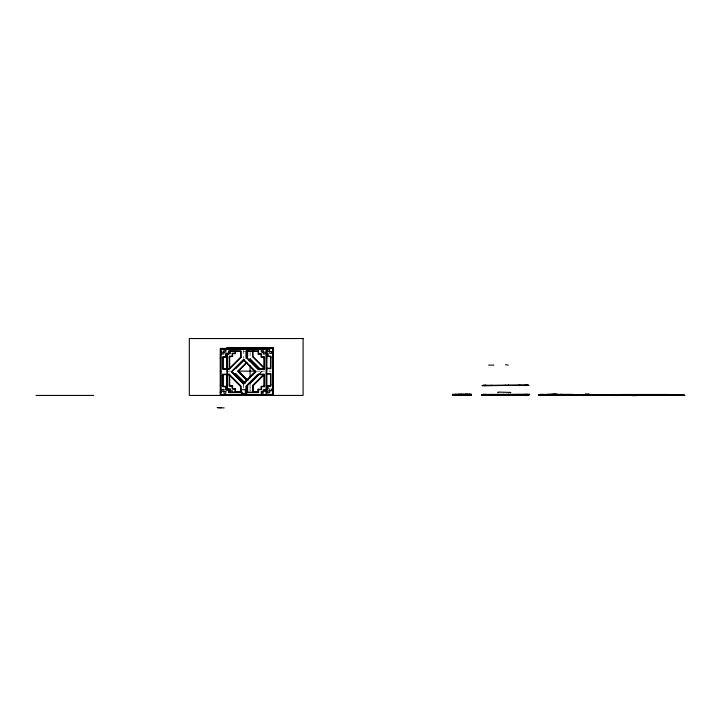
<?xml version="1.0" encoding="UTF-8"?>
<svg xmlns="http://www.w3.org/2000/svg" width="721" height="721" viewBox="0 0 721 721"><rect width="100%" height="100%" fill="white"/><g stroke="black" fill="none" stroke-linecap="round" stroke-linejoin="round"><path stroke-width="0.54" stroke-dasharray="3.6 2.7" d="M260.038 373.514L262.408 371.135L260.092 373.442M243.554 351.343L246.474 351.343M226.773 371.135L231.216 371.135M256.748 371.135L264.526 371.135M268.96 371.135L271.186 371.135M250.088 352.263L250.088 357.814M250.088 391.115L250.088 384.455L250.043 390.728M243.554 350.073L243.554 358.382M227.376 370.585L227.376 372.775M227.331 370.288L227.331 374.307M227.142 371.135L227.142 373.379M226.773 370.026L226.773 373.352M261.75 371.135L259.425 373.469L261.75 371.135M243.608 388.213L243.608 385.095L243.509 388.213"/><path stroke-width="1.08" d="M559.406 395.432L559.406 394.775M555.152 394.594L558.775 394.964M661.608 395.054L664.059 394.874L664.059 395.432M255.216 371.739L243.608 383.401L231.901 371.739L243.554 360.085L255.216 371.739L243.509 383.401L231.901 371.739M246.591 381.067L243.608 384.059L239.742 380.21M252.557 375.073L255.874 371.739L243.554 359.428L231.243 371.739L243.509 384.059L255.874 371.739M235.695 368.683L244.446 359.941M246.032 358.355L247.618 356.76L247.618 350.28M246.24 362.663L237.768 371.135L247.06 380.454M248.547 360.356L250.088 358.815L260.867 369.594M247.718 380.463L238.426 371.135L246.979 362.582M263.688 374.379L252.557 385.51L252.557 391.981L258.145 391.981M261.299 393.305L263.156 391.44L261.281 391.44L261.281 393.305L263.147 393.305L263.255 389.457M265.139 389.457L263.273 391.323L265.121 391.323L265.121 389.457M258.623 374.244L246.429 386.312L246.429 392.143L258.172 392.143L258.172 389.232M250.043 383.455L259.317 374.217M510.071 392.846L510.838 392.431L498.157 392.071L497.688 392.431L498.157 392.846M572.42 395.432L572.501 394.405L539.813 394.405L539.813 394.964L543.436 394.964M599.412 394.865L599.412 395.423L603.062 395.054M226.773 347.819L273.403 347.819L273.403 394.82L220.851 394.874M227.142 348.378L273.034 348.378M220.617 348.423L220.617 349.027L266.5 348.982L266.5 348.423M220.617 349.027L266.5 349.027M272.844 349.568L272.844 392.702M220.797 350.181L220.797 354.02M266.31 350.181L266.31 393.305M220.797 350.893L220.797 392.594M230.504 351.433L232.369 351.433M228.521 351.551L230.387 351.551L230.387 353.416L228.521 353.416M263.147 352.046L261.281 352.046L261.281 350.181L263.147 350.181L263.255 354.02L265.121 354.02L265.121 352.154L263.255 352.154M266.094 353.2L268.041 353.2L268.041 356.111L270.952 356.111L270.952 368.683L266.635 368.683M226.773 357.499L227.376 357.499M229.224 357.499L229.684 357.499M270.492 357.499L270.952 357.499M272.799 357.499L273.403 357.499M220.238 358.103L220.851 358.103M222.69 358.103L223.159 358.103M263.958 358.103L264.427 358.103M266.265 358.103L266.869 358.103M488.622 365.123L493.804 365.123M508.332 365.123L505.511 364.745M266.608 368.224L270.492 368.224L270.492 356.562L267.572 356.562L267.572 353.65M237.876 371.135L255.64 371.135M272.844 371.135L273.403 371.135M220.238 371.739L220.797 371.739M233.541 373.586L235.695 373.586L244.446 382.328M266.635 373.586L270.952 373.586L270.952 386.159L268.041 386.159L268.041 389.07L266.094 389.07M233.568 374.046L235.515 374.046L244.879 383.374M266.608 374.046L270.492 374.046L270.492 385.708L267.572 385.708L267.572 388.619M220.617 374.659L220.617 386.312M228.981 374.659L223.159 374.659L223.159 386.312L226.07 386.312L226.07 389.232L228.981 389.232L228.936 392.143L240.688 392.143L240.598 386.312L228.981 374.659L240.598 386.312M226.773 384.771L227.376 384.771M229.224 384.771L229.684 384.771M270.492 384.771L270.952 384.771M272.799 384.771L273.403 384.771M220.238 385.384L220.851 385.384M222.69 385.384L223.159 385.384M263.958 385.384L264.427 385.384M266.265 385.384L266.869 385.384M227.142 385.708L226.773 374.046L226.773 390.151M228.521 388.853L230.387 388.853L230.504 392.702M220.797 389.457L220.797 393.305M246.528 389.737L241.436 389.737L241.436 395.198L246.528 395.198M228.521 390.719L230.387 390.719M230.504 390.836L232.369 390.836L232.369 392.702M240.76 391.539L235.47 391.539L235.47 388.619M258.388 391.539L252.954 391.539L252.954 385.708L263.877 374.83L253.053 385.708L253.053 391.539M273.034 391.539L273.683 391.539M240.913 391.981L235.046 391.981L235.046 389.07L232.135 389.07L232.135 386.159L229.224 386.159L229.224 374.704M219.959 392.143L220.617 392.143M266.292 392.152L267.158 392.143M246.023 392.594L258.596 392.594L258.596 389.673L261.507 389.673L261.507 386.762L264.427 386.762L264.427 374.19L257.947 374.19L246.023 386.114L246.023 390.431M241.436 394.026L245.365 394.026L245.365 389.737M585.677 394.171L585.218 394.639L589.336 394.639L588.877 394.171M557.072 394.315L547.581 394.315L547.581 394.874L554.052 394.883L554.052 394.315M266.626 394.45L273.403 394.45M539.813 394.594L573.105 394.594L573.06 395.432M538.758 394.775L562.605 394.775L562.605 395.432M569.184 394.775L593.05 394.775L593.05 395.432M668.466 394.684L621.835 395.054M538.875 394.874L576.71 394.874L576.71 395.432M220.238 395.054L266.869 395.054M539.813 394.964L600.323 395.432L600.332 394.874M221.996 395.108L225.835 394.874M265.157 395.108L261.281 394.874M562.587 395.108L558.739 395.108L558.739 394.594M570.699 395.108L574.538 394.874M577.981 395.153L578.593 395.153M580.432 395.153L580.901 395.153M590.075 395.108L594.293 394.874M594.735 395.108L598.998 394.874M606.649 395.108L610.453 394.874M640.032 395.108L643.898 394.874M683.202 395.108L679.335 394.874L679.353 395.432M538.794 395.333L562.605 395.333M569.239 395.333L572.934 395.333M614.86 395.396L614.409 394.874M36.05 395.432L93.73 395.432M538.596 395.432L637.31 395.432M224.141 407.906L217.156 407.581L220.996 407.906M664.059 395.054L664.528 395.054M238.426 371.135L247.79 380.463M238.543 371.901L247.042 380.373M234.334 374.821L235.875 376.362M263.886 367.44L252.999 356.562L252.999 350.73M264.481 368.683L252.557 356.76L252.557 350.28M250.088 359.473L260.191 369.585M241.535 391.764L243.401 393.63M235.515 374.046L244.807 383.374M629.406 395.432L629.154 394.874L629.172 395.414M543.382 394.594L543.517 394.964M508.332 394.45L508.431 394.261M542.985 394.594L543.093 394.964M631.587 394.856L631.506 394.495M684.328 395.432L684.328 394.874L638.905 394.874L638.905 395.432M683.202 394.874L683.175 395.432M682.481 394.874L682.463 395.432M682.012 394.874L682.012 395.432M681.336 394.874L681.309 395.432M681.219 394.874L681.219 395.432M678.452 394.874L678.452 395.432M675.992 394.874L675.992 395.432M675.253 394.874L675.253 395.432M668.466 395.054L668.466 394.495L622.394 394.495L622.457 395.432L622.394 394.874M667.862 394.495L667.862 395.054M665.997 394.495L665.997 395.054M665.546 394.495L665.546 395.054M661.986 394.495L661.986 395.054M659.526 394.495L659.526 395.054M659.165 394.874L659.165 395.432M658.787 394.495L658.787 395.054M657.462 394.495L657.462 395.054M648.125 395.054L647.972 395.432M647.692 394.874L647.692 395.432L641.212 395.432L641.212 394.874M647.593 394.495L647.593 395.054M647.494 395.054L645.223 395.432L645.214 394.495M643.871 394.874L643.871 395.432M642.699 394.495L642.699 395.054M642.032 394.874L642.005 395.432M641.915 394.874L641.915 395.432M640.744 394.874L640.762 395.432M640.05 394.874L640.05 395.432M638.301 395.054L684.932 395.432L602.594 394.865L602.594 395.423M632.659 394.874L632.659 395.613L636.147 395.613L636.147 394.874L577.043 394.874L577.043 395.432M632.353 394.874L632.353 395.432M631.632 394.856L631.632 395.414M630.776 394.495L630.776 395.054M628.306 394.495L628.333 395.432M627.874 394.874L627.874 395.432M627.658 394.684L627.531 395.432M627.108 394.874L627.108 395.523M627.045 394.874L627.045 395.523M624.747 394.495L624.674 395.432M624.296 394.495L624.215 395.432M623.223 394.865L623.25 395.432M622.836 394.874L622.836 395.568M621.394 394.874L621.394 395.432M620.943 394.874L620.943 395.432M620.574 394.874L620.574 395.432M620.042 394.865L620.015 395.432M619.97 394.874L619.97 395.432M619.763 394.865L619.763 395.423M618.492 394.874L618.492 395.432L618.032 394.874M617.708 394.874L617.708 395.757M617.564 394.874L617.5 395.432M617.239 394.856L617.239 395.432M616.572 394.874L616.59 395.432M616.338 394.874L616.356 395.432M615.797 394.874L615.797 395.432M615.184 395.432L615.184 394.874L611.345 394.874M614.797 394.856L614.86 395.712M614.553 394.874L614.508 395.432M612.327 394.874L612.327 395.432M611.949 394.874L611.949 395.432M607.343 394.874L607.28 395.432M605.487 394.874L605.487 395.432M605.252 394.874L605.27 395.432M602.9 394.865L602.9 395.423M601.548 394.874L601.548 395.432M599.854 394.874L599.854 395.432M598.385 394.874L598.385 395.432M598.376 394.874L598.277 395.432M597.979 394.874L598.06 395.432M597.862 394.874L597.916 395.432M597.132 394.874L597.042 395.432M596.582 394.874L596.655 395.432M595.158 394.874L595.131 395.432M594.951 394.874L594.897 395.432M594.735 394.874L594.672 395.432M594.077 394.874L594.131 395.432M591.941 394.874L591.986 395.432M591.472 394.874L591.472 395.432M591.166 394.874L591.013 395.054M590.751 394.874L590.751 395.432M590.652 394.874L590.652 395.432M590.445 394.874L590.508 395.432M590.075 394.874L590.057 395.432M589.859 394.775L589.859 395.432M589.589 394.775L589.589 395.432M589.39 394.964L589.39 395.432M588.877 394.639L588.877 393.981L585.677 393.981L585.677 394.639M588.697 394.874L588.697 395.432M588.201 394.874L588.201 395.432M587.309 394.874L587.309 395.432M586.858 394.874L586.858 395.432M585.263 394.775L585.272 395.432M585.001 394.874L585.001 395.432M584.407 394.964L584.407 395.432M584.398 394.874L584.398 395.432M583.956 394.775L583.956 395.432M583.487 394.874L583.487 395.432M583.334 395.054L583.289 395.712M582.847 394.874L582.847 395.432M581.649 394.874L581.649 395.432M581.18 394.874L581.189 395.432M580.928 394.874L580.901 395.523M580.756 394.775L580.756 395.432M580.414 394.874L580.432 395.523M580.288 394.964L580.288 395.432M579.585 394.874L579.585 395.432M579.134 394.874L579.134 395.432M578.593 394.964L578.593 395.523M577.954 394.874L577.981 395.523M577.728 394.874L577.728 395.432M577.278 394.874L577.278 395.432M576.764 394.775L576.764 395.432M576.53 394.775L576.53 395.432M576.286 394.874L576.286 395.432M575.908 394.874L575.908 395.432M575.682 394.874L575.682 395.432M574.691 394.775L574.691 395.432M574.222 394.775L574.222 395.432M573.943 394.775L573.943 395.432M573.826 394.874L573.826 395.432M573.736 394.775L573.736 395.432M573.51 394.874L573.51 395.432M572.871 394.775L572.871 395.478M572.726 394.775L572.726 395.432M572.672 394.874L572.672 395.432M571.87 394.775L571.87 395.432M571.374 394.405L571.429 395.432M571.14 394.405L571.149 395.432M570.635 394.405L570.681 395.432M569.536 395.432L569.374 394.639M569.302 394.775L569.302 395.432M568.833 394.874L568.833 395.432M568.608 394.874L568.608 395.432M567.941 394.405L567.995 395.054M567.526 394.405L567.544 395.432M567.076 394.405L567.067 395.432M566.895 394.874L566.895 395.432M566.616 394.874L566.616 395.432M566.003 394.405L566.003 394.964M564.606 394.874L564.606 395.432M564.444 394.874L564.444 395.432M563.975 395.054L563.966 394.874M563.714 394.405L563.732 395.432M563.624 394.405L563.543 395.432M563.425 394.405L563.443 395.432M563.047 394.874L563.047 395.432M562.353 394.964L562.461 394.405L559.992 394.405L559.947 395.432M561.884 394.874L561.884 395.432M560.875 394.874L560.875 395.432M560.596 394.874L560.577 395.432M560.442 394.405L560.442 394.964M560.253 394.405L560.172 394.964L560.163 394.405M559.145 394.775L559.145 395.333M558.973 394.874L558.946 395.432M558.315 394.405L558.315 394.964M557.585 394.36L557.522 394.874M557.072 394.874L557.126 394.171L552.223 394.171L552.088 395.432M556.801 394.874L552.953 394.874M555.882 394.405L555.882 394.964M555.549 394.874L555.549 395.432M555.287 394.874L555.287 395.432M555.116 394.405L555.152 394.964M554.674 394.171L554.683 394.964M554.611 394.315L554.656 395.432M553.881 394.504L551.592 394.874L551.61 394.315M553.665 394.874L553.665 395.432M553.431 394.405L553.431 394.964M551.763 394.36L551.808 395.432M551.205 394.874L551.205 395.432M550.988 394.405L550.988 394.964M550.754 394.729L550.754 395.432M550.348 394.729L550.366 395.432M549.636 394.405L549.636 394.964M549.501 394.405L549.501 394.964M548.176 394.874L548.176 395.432M547.933 394.729L547.915 395.432M547.879 394.729L547.879 395.288M545.554 394.405L545.635 394.964M545.473 395.432L545.319 394.594M545.013 394.919L545.004 395.432M544.094 394.874L540.254 394.874M543.382 394.405L543.301 394.964M542.408 394.405L542.426 395.432M542.273 394.405L542.282 395.333M541.958 394.775L541.958 395.432M541.714 394.405L541.714 394.964M540.948 394.874L540.948 395.432M540.561 394.405L540.561 394.964M540.417 394.405L540.417 394.964M539.11 394.874L539.11 395.432M538.794 394.775L538.794 395.432M528.178 385.266L482.755 385.266M528.024 395.432L481.394 395.054L528.709 395.432L528.781 394.45L482.151 394.82M527.033 385.077L527.033 385.636M527.033 394.261L527.033 394.82M526.997 394.45L526.961 395.108L521.986 395.243L521.986 394.684M525.87 385.077L525.87 385.636M525.798 395.054L525.798 395.712M525.654 395.243L525.654 394.684L522.455 394.684L522.455 395.243M525.167 385.077L525.167 385.636M525.167 394.261L525.113 395.432M521.707 394.874L521.662 395.432M520.039 385.077L520.039 385.636M520.039 394.261L520.084 394.82M519.282 394.874L519.282 395.432M519.102 385.077L519.102 385.636M518.354 394.874L518.354 395.432M518.255 394.45L518.201 395.432M517.029 394.874L517.047 395.432M514.965 394.874L515.001 395.432M514.533 394.874L514.533 395.432M510.531 394.874L510.531 395.432M510.486 394.874L510.468 395.432M508.431 385.077L508.431 385.636L508.332 385.077M508.332 394.261L508.377 394.82M506.593 394.261L506.593 394.82M505.556 394.874L505.574 395.432M505.466 385.077L505.466 385.636M505.394 394.874L505.394 395.432M505.106 394.874L505.106 395.432M504.709 394.874L504.754 395.432M503.637 394.261L503.637 394.82M497.841 394.45L497.869 395.432M494.354 394.874L494.381 395.432M493.074 394.874L493.056 395.432M491.974 394.261L491.974 394.82M491.83 385.077L491.83 385.636M491.073 394.874L491.073 395.432M487.675 394.874L483.142 394.874M485.765 385.077L485.765 385.636M485.765 394.261L485.81 395.108M485.062 385.077L485.062 385.636M485.035 394.261L484.99 395.432M483.899 385.077L483.899 385.636M483.899 394.261L483.827 395.108M483.656 394.261L483.656 394.82M482.755 394.45L529.538 394.261L529.538 394.82L481.998 394.874L482.079 395.432M470.93 394.261L470.93 395.432M470.038 394.261L470.038 395.432M469.741 394.261L469.741 395.432M469.605 394.261L469.605 395.432M469.272 394.261L469.272 395.432M469.01 394.261L469.01 395.432M468.497 394.261L468.497 395.432M468.127 394.261L468.127 395.432M467.559 394.261L467.686 395.432M467.316 394.261L467.316 395.432M467.217 394.261L467.217 395.432M466.829 394.261L466.829 395.432M466.793 394.261L466.739 395.432M466.361 394.261L466.37 395.432M466.307 394.261L466.307 395.432M465.505 394.261L465.505 395.432M465.315 394.261L465.315 395.432M465.198 394.261L465.198 395.432M465.054 394.261L465.054 395.432M464.784 394.261L464.784 395.432M464.018 394.261L464.018 395.432M463.432 394.261L463.432 395.432M463.134 394.261L463.134 395.432M462.341 394.261L462.341 395.432M461.936 394.261L461.936 395.432M461.665 394.261L461.665 395.432M461.431 394.261L461.404 395.432M461.269 394.261L461.332 395.432M460.818 394.261L460.818 395.432M460.124 394.261L460.052 395.432M459.917 394.261L459.917 395.432M459.124 394.261L459.124 395.432M458.935 394.261L458.935 395.432M458.772 394.261L458.781 395.432M458.268 394.261L458.268 395.432M457.15 394.261L457.15 395.432M455.996 394.261L455.996 395.432M455.573 394.261L455.573 395.432M273.034 347.819L273.034 348.423L220.238 348.423L220.238 395.432M272.799 347.819L272.844 394.45M271.655 388.853L271.655 390.719L269.789 390.719L269.789 388.853M266.869 348.423L266.869 395.432M266.265 348.423L266.31 395.054M265.121 394.874L265.121 395.432M263.886 394.856L263.958 395.432M263.724 347.819L263.724 348.423M263.255 394.874L263.255 395.432M258.172 394.874L258.172 395.432M258.127 392.143L258.127 389.232L261.047 389.232L261.047 386.312L263.958 386.312L263.958 374.659L258.127 374.659L246.519 386.312L246.474 395.432L246.429 394.874M258.127 394.874L258.127 395.432M257.199 348.423L257.199 349.027M257.199 394.45L257.199 395.054M250.088 358.923L250.088 361.14M250.088 365.583L250.088 377.795M247.618 385.51L247.618 391.981M247.177 350.73L247.177 356.562M246.807 389.791L246.807 393.63M244.635 394.026L244.635 395.198M244.5 395.198L244.5 394.026L244.356 395.198M244.266 394.026L244.266 395.198M242.653 394.026L242.562 395.198M242.517 394.026L242.427 395.198M242.292 394.026L242.31 395.198M241.769 394.026L241.769 395.198M236.452 347.819L236.452 348.423M235.515 350.73L235.515 353.65L232.604 353.65L232.604 356.562L229.684 356.562L229.684 368.224M235.515 391.539L235.515 388.619L232.604 388.619L232.604 385.708L229.684 385.708L229.684 375.118M235.046 350.28L235.046 353.2L232.135 353.2L232.135 356.111L229.224 356.111L229.224 368.683M229.918 348.423L229.918 349.027M229.918 394.45L229.918 395.054M227.376 347.819L227.376 348.423M227.376 353.461L227.376 369.494M227.376 374.956L227.376 389.818M227.331 353.2L227.331 370.017M227.331 374.244L227.331 390.061M227.142 347.819L227.142 348.423M227.142 353.2L227.142 370.017M227.142 374.046L227.142 389.827M226.773 353.191L226.773 370.026M223.861 394.874L223.861 395.432M221.996 394.874L221.996 395.432M220.851 348.423L220.797 395.054M623.917 395.054L623.917 395.054M240.643 357.165L228.981 368.828L223.159 368.828L223.159 357.165L226.07 357.165L226.07 354.254L228.981 354.254L228.981 351.343L240.643 351.343L240.643 357.165M241.093 357.364L229.17 369.296L222.69 369.296L222.69 356.724L225.601 356.724L225.601 353.804L228.521 353.804L228.521 350.893L241.093 350.893L241.093 357.364M303.099 338.537L189.317 338.537L189.317 395.432L303.099 395.432L303.099 338.537M269.672 349.568L267.806 349.568L267.806 351.433L269.672 351.433L269.672 349.568M225.835 350.181L223.97 350.181L223.97 352.046L225.835 352.046L225.835 350.181M258.596 350.893L246.023 350.893L246.023 357.364L257.947 369.296L264.427 369.296L264.427 356.724L261.507 356.724L261.507 353.804L258.596 353.804L258.596 350.893M258.127 351.343L246.474 351.343L246.474 357.165L258.127 368.828L263.958 368.828L263.958 357.165L261.047 357.165L261.047 354.254L258.127 354.254L258.127 351.343M271.655 351.551L269.789 351.551L269.789 353.416L271.655 353.416L271.655 351.551M223.861 352.154L221.996 352.154L221.996 354.02L223.861 354.02L223.861 352.154M229.17 374.19L222.69 374.19L222.69 386.762L225.601 386.762L225.601 389.673L228.521 389.673L228.521 392.594L241.093 392.594L241.093 386.114L229.17 374.19M528.781 385.266L482.151 385.636L528.781 385.266M223.861 389.457L221.996 389.457L221.996 391.323L223.861 391.323L223.861 389.457M269.672 390.836L267.806 390.836L267.806 392.702L269.672 392.702L269.672 390.836M225.835 391.44L223.97 391.44L223.97 393.305L225.835 393.305L225.835 391.44M247.222 391.539L247.123 385.708L247.222 391.539M471.318 394.261L452.455 394.261L452.455 395.432L471.318 395.432L471.318 394.261M558.153 395.432L558.153 394.874L558.108 395.432M514.74 395.432L514.74 394.874L514.704 395.432M507.674 395.432L507.674 394.874L507.629 395.432M497.616 395.432L497.616 394.874L497.544 395.432M460.368 395.432L460.368 394.261L460.331 395.432M243.608 395.432L243.608 394.874L243.554 395.432"/></g></svg>
